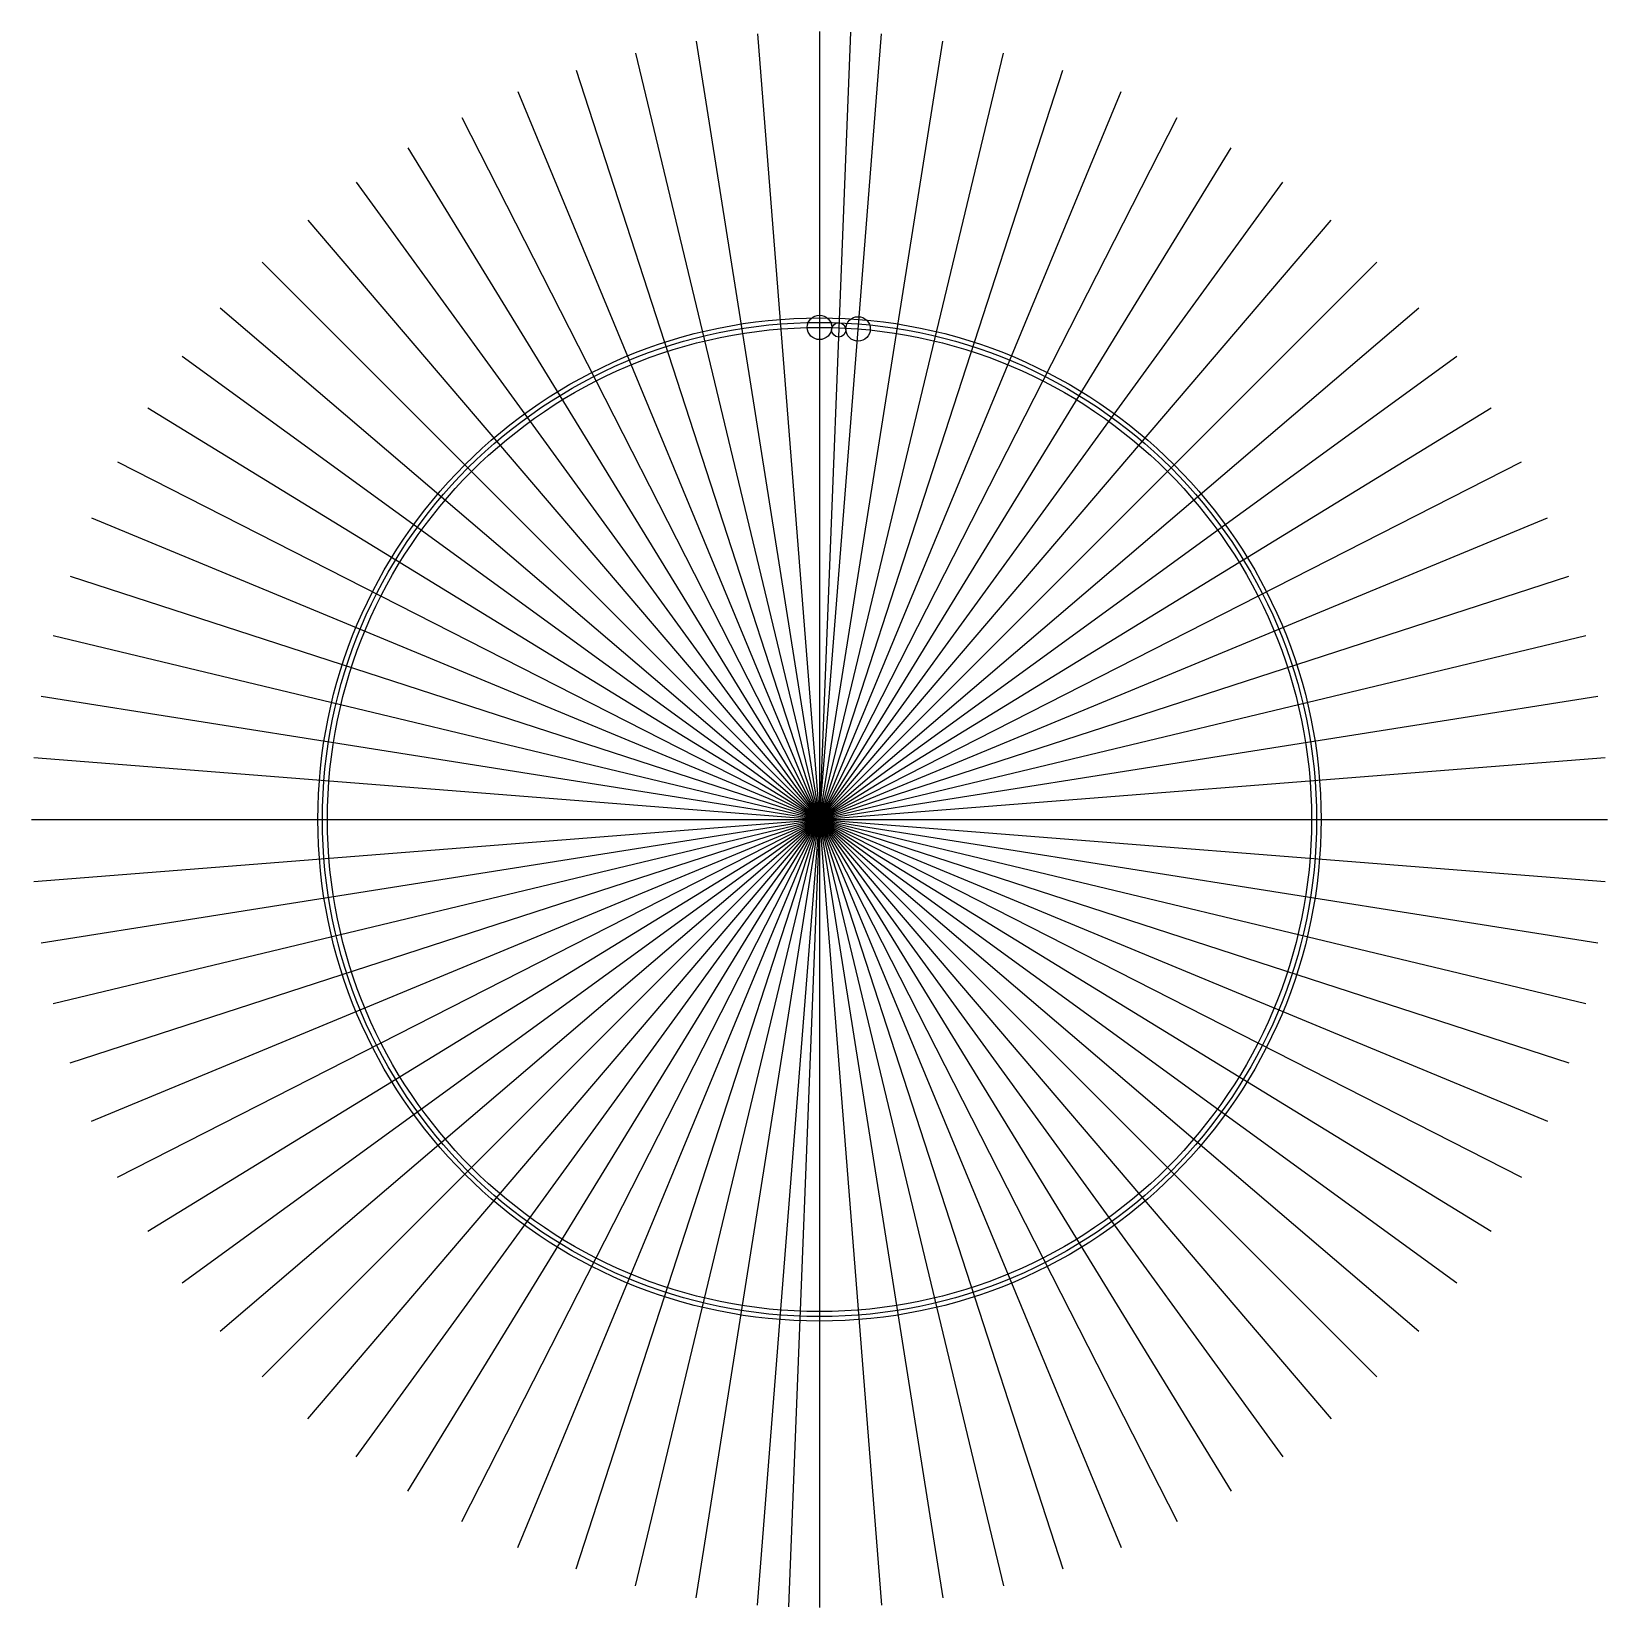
# Model space of a CAD drawing. Header units: millimetres. Extents: x -100 to 100, y -100 to 100.
import ezdxf

# ---------------------------------------------------------------- set-up
doc = ezdxf.new("R2010")
doc.units = ezdxf.units.MM

msp = doc.modelspace()

# ---------------------------------------------------------------- linework, layer by layer
for p, q in [((0, 100), (0, -100)), ((-15.64, 98.77), (15.64, -98.77)), ((-15.64, -98.77), (15.64, 98.77)), ((-7.85, 99.69), (7.85, -99.69)), ((-7.85, -99.69), (7.85, 99.69)), ((3.93, 99.92), (-3.93, -99.92)), ((-23.34, 97.24), (23.34, -97.24)), ((-23.34, -97.24), (23.34, 97.24)), ((-30.9, 95.11), (30.9, -95.11)), ((-30.9, -95.11), (30.9, 95.11)), ((-38.27, -92.39), (38.27, 92.39)), ((-38.27, 92.39), (38.27, -92.39)), ((-45.4, -89.1), (45.4, 89.1)), ((-45.4, 89.1), (45.4, -89.1)), ((-52.25, -85.26), (52.25, 85.26)), ((-52.25, 85.26), (52.25, -85.26)), ((-58.78, -80.9), (58.78, 80.9)), ((-58.78, 80.9), (58.78, -80.9)), ((-64.94, -76.04), (64.94, 76.04)), ((-64.94, 76.04), (64.94, -76.04)), ((-70.71, 70.71), (70.71, -70.71)), ((-70.71, -70.71), (70.71, 70.71)), ((-76.04, 64.94), (76.04, -64.94)), ((-76.04, -64.94), (76.04, 64.94)), ((0, 63.09), (0, 60.91)), ((0, 62.45), (0, 62.49)), ((2.46, 62.59), (2.44, 62.14)), ((2.48, 63.04), (2.46, 62.59)), ((-80.9, 58.78), (80.9, -58.78)), ((-80.9, -58.78), (80.9, 58.78)), ((-85.26, 52.25), (85.26, -52.25)), ((-85.26, -52.25), (85.26, 52.25)), ((-89.1, 45.4), (89.1, -45.4)), ((-89.1, -45.4), (89.1, 45.4)), ((-92.39, 38.27), (92.39, -38.27)), ((-92.39, -38.27), (92.39, 38.27)), ((-95.11, -30.9), (95.11, 30.9)), ((-95.11, 30.9), (95.11, -30.9)), ((-97.24, -23.34), (97.24, 23.34)), ((-97.24, 23.34), (97.24, -23.34)), ((-98.77, -15.64), (98.77, 15.64)), ((-98.77, 15.64), (98.77, -15.64)), ((-99.69, -7.85), (99.69, 7.85)), ((-99.69, 7.85), (99.69, -7.85)), ((-100, 0), (100, 0))]:
    msp.add_line(p, q)
for centre, radius in [((0, 62.45), 1.55), ((0, 0), 63.66), ((0, 0), 63.09), ((0, 0), 62.45), ((2.44, 62.14), 0.908), ((4.9, 62.26), 1.55)]:
    msp.add_circle(centre, radius)

doc.saveas('drawing.dxf')
